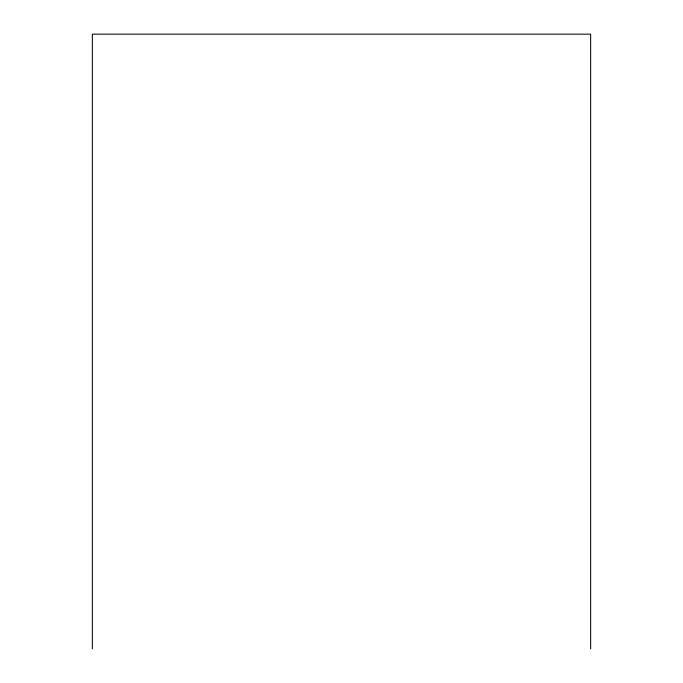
<?xml version="1.0" encoding="UTF-8"?>
<svg xmlns="http://www.w3.org/2000/svg" width="683" height="683" viewBox="0 0 683 683"><rect width="100%" height="100%" fill="white"/><g stroke="black" fill="none" stroke-linecap="round" stroke-linejoin="round"><path stroke-width="1.02" d="M590.641 648.85L590.641 34.15L92.359 34.15L92.359 648.85"/></g></svg>
